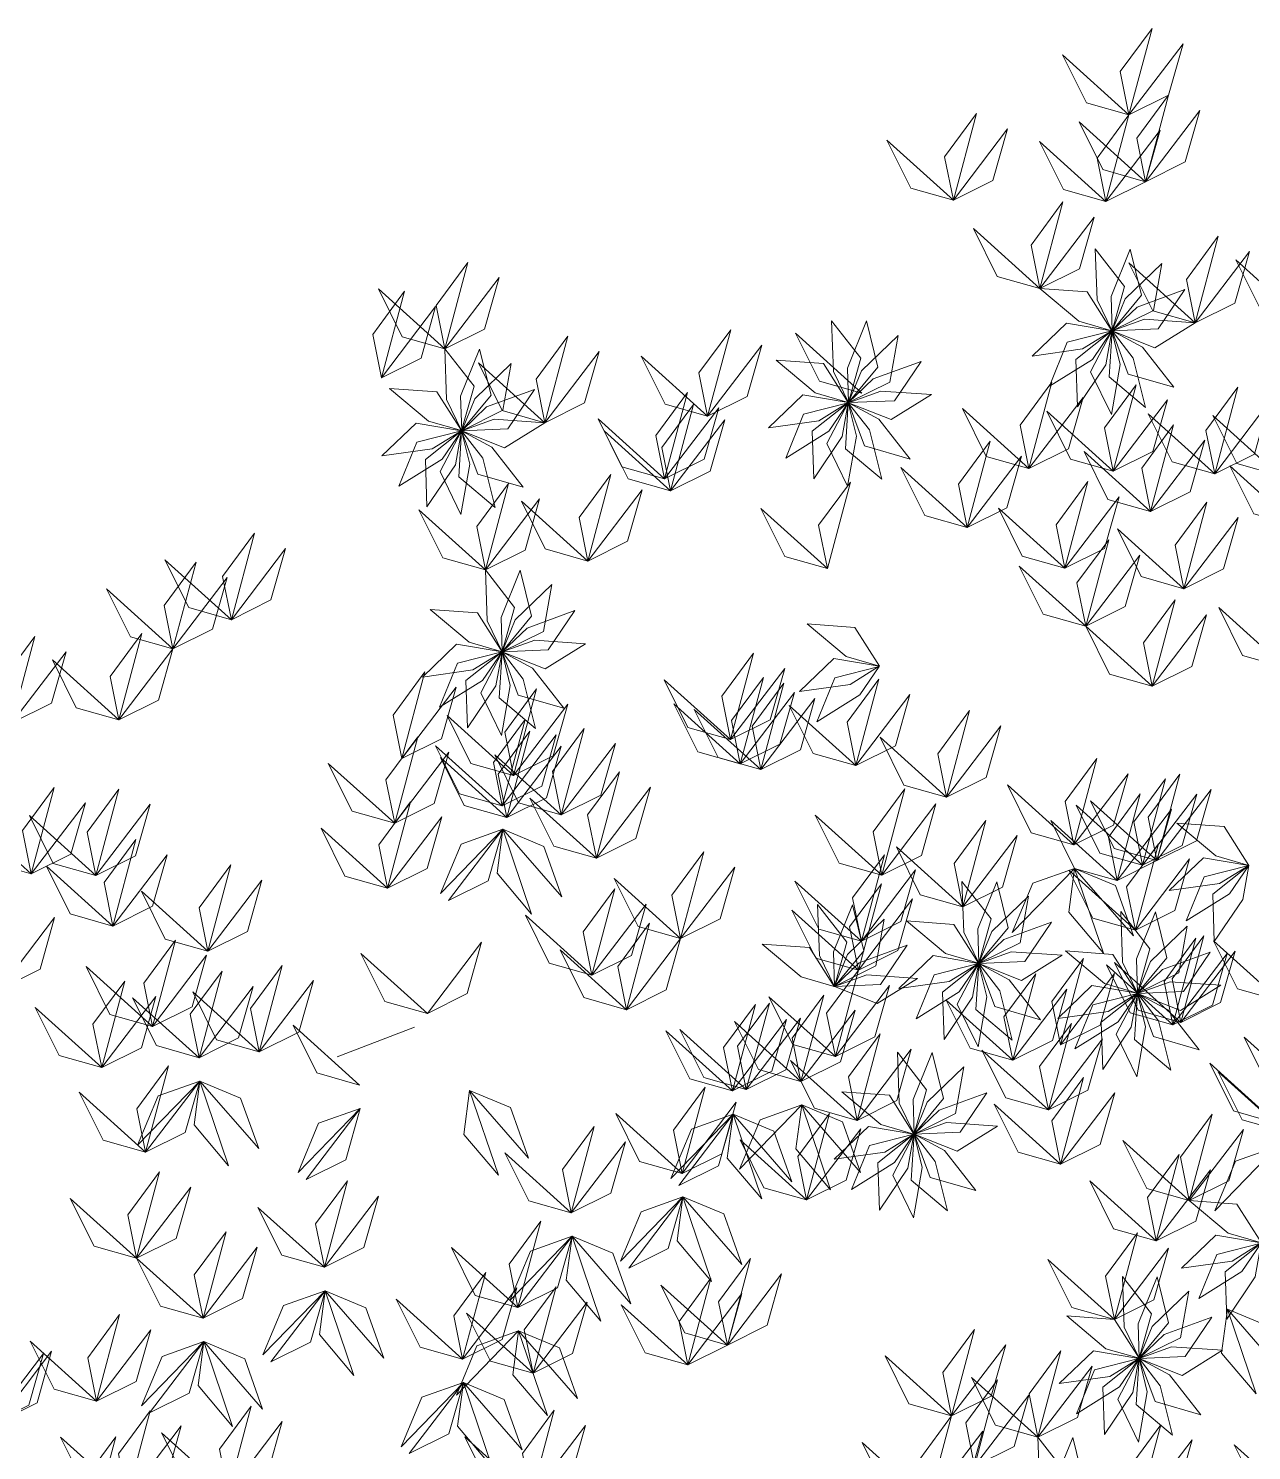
# Model space of a CAD drawing. Header units: inches. Extents: x 4350 to 28384, y -6772 to 993.
# Drawn here: x 14918.1 to 15000.1, y -681.2 to -585.9 of the extents above; entities that cross this region are included whole.
import ezdxf

# ---------------------------------------------------------------- set-up
doc = ezdxf.new("R2010")
doc.units = ezdxf.units.IN
doc.header["$MEASUREMENT"] = 0
doc.layers.add('ARREDAMENTO', color=2, linetype='Continuous', lineweight=18)

# ---------------------------------------------------------------- blocks, each defined once
blk = doc.blocks.new('jacaranda')
at = {"layer": 'ARREDAMENTO', "linetype": 'Continuous'}
blk.add_line((13861.649, 19527.316), (13856.469, 19525.328), dxfattribs=at)
at = {"layer": 'ARREDAMENTO', "lineweight": 0}
for points in [[(13909.513, 19588.451), (13908.928, 19591.357), (13911.056, 19594.247), (13909.513, 19588.451)], [(13909.513, 19588.451), (13912.167, 19589.772), (13913.144, 19593.225), (13909.513, 19588.451)], [(13909.513, 19588.451), (13906.66, 19589.257), (13905.061, 19592.47), (13909.513, 19588.451)], [(13910.624, 19583.975), (13910.039, 19586.882), (13912.167, 19589.772), (13910.624, 19583.975)], [(13897.749, 19582.744), (13897.164, 19585.651), (13899.292, 19588.541), (13897.749, 19582.744)], [(13907.971, 19582.654), (13907.386, 19585.561), (13909.513, 19588.451), (13907.971, 19582.654)], [(13910.624, 19583.975), (13913.278, 19585.297), (13914.255, 19588.75), (13910.624, 19583.975)], [(13897.749, 19582.744), (13900.403, 19584.066), (13901.38, 19587.519), (13897.749, 19582.744)], [(13910.624, 19583.975), (13907.772, 19584.782), (13906.172, 19587.995), (13910.624, 19583.975)], [(13907.971, 19582.654), (13910.624, 19583.975), (13911.601, 19587.429), (13907.971, 19582.654)], [(13897.749, 19582.744), (13894.897, 19583.551), (13893.297, 19586.764), (13897.749, 19582.744)], [(13907.971, 19582.654), (13905.118, 19583.461), (13903.518, 19586.674), (13907.971, 19582.654)], [(13903.545, 19576.82), (13902.961, 19579.726), (13905.088, 19582.616), (13903.545, 19576.82)], [(13903.545, 19576.82), (13906.199, 19578.141), (13907.176, 19581.594), (13903.545, 19576.82)], [(13903.545, 19576.82), (13900.693, 19577.626), (13899.093, 19580.839), (13903.545, 19576.82)], [(13913.955, 19574.518), (13913.37, 19577.424), (13915.498, 19580.314), (13913.955, 19574.518)], [(13907.256, 19579.469), (13907.375, 19576.063), (13908.379, 19573.986), (13909.209, 19576.957), (13907.256, 19579.469)], [(13909.586, 19579.45), (13908.31, 19576.29), (13908.382, 19573.985), (13910.348, 19576.361), (13909.586, 19579.45)], [(13913.955, 19574.518), (13916.609, 19575.839), (13917.586, 19579.292), (13913.955, 19574.518)], [(13921.121, 19574.719), (13918.269, 19575.526), (13916.669, 19578.739), (13921.121, 19574.719)], [(13863.684, 19572.774), (13863.099, 19575.68), (13865.227, 19578.57), (13863.684, 19572.774)], [(13911.708, 19578.485), (13909.256, 19576.117), (13908.384, 19573.982), (13911.147, 19575.353), (13911.708, 19578.485)], [(13913.955, 19574.518), (13911.103, 19575.325), (13909.503, 19578.537), (13913.955, 19574.518)], [(13863.684, 19572.774), (13860.832, 19573.581), (13859.232, 19576.793), (13863.684, 19572.774)], [(13863.684, 19572.774), (13866.338, 19574.095), (13867.315, 19577.548), (13863.684, 19572.774)], [(13903.545, 19576.82), (13906.157, 19574.629), (13908.372, 19573.985), (13906.719, 19576.59), (13903.545, 19576.82)], [(13913.253, 19576.741), (13910.05, 19575.575), (13908.385, 19573.978), (13911.467, 19574.107), (13913.253, 19576.741)], [(13859.436, 19570.831), (13858.851, 19573.737), (13860.979, 19576.627), (13859.436, 19570.831)], [(13859.436, 19570.831), (13862.09, 19572.152), (13863.067, 19575.605), (13859.436, 19570.831)], [(13881.288, 19568.255), (13880.703, 19571.161), (13882.83, 19574.051), (13881.288, 19568.255)], [(13889.592, 19574.658), (13889.711, 19571.252), (13890.715, 19569.175), (13891.545, 19572.146), (13889.592, 19574.658)], [(13891.923, 19574.639), (13890.646, 19571.479), (13890.718, 19569.174), (13892.685, 19571.55), (13891.923, 19574.639)], [(13903.032, 19572.289), (13906.407, 19572.764), (13908.368, 19573.979), (13905.326, 19574.494), (13903.032, 19572.289)], [(13904.181, 19570.261), (13907.071, 19572.068), (13908.368, 19573.975), (13905.38, 19573.209), (13904.181, 19570.261)], [(13906.055, 19568.876), (13907.961, 19571.702), (13908.369, 19573.972), (13905.952, 19572.056), (13906.055, 19568.876)], [(13908.331, 19568.373), (13908.923, 19571.73), (13908.372, 19573.97), (13906.943, 19571.236), (13908.331, 19568.373)], [(13910.614, 19568.839), (13909.79, 19572.146), (13908.376, 19573.969), (13908.182, 19570.89), (13910.614, 19568.839)], [(13912.511, 19570.194), (13910.412, 19572.879), (13908.38, 19573.969), (13909.455, 19571.078), (13912.511, 19570.194)], [(13913.955, 19574.518), (13910.555, 19574.756), (13908.385, 19573.974), (13911.253, 19572.839), (13913.955, 19574.518)], [(13870.384, 19567.823), (13869.799, 19570.729), (13871.926, 19573.619), (13870.384, 19567.823)], [(13881.288, 19568.255), (13883.942, 19569.576), (13884.919, 19573.029), (13881.288, 19568.255)], [(13891.624, 19569.802), (13888.772, 19570.609), (13887.172, 19573.821), (13891.624, 19569.802)], [(13894.044, 19573.674), (13891.592, 19571.306), (13890.721, 19569.171), (13893.484, 19570.542), (13894.044, 19573.674)], [(13863.684, 19572.774), (13863.803, 19569.368), (13864.807, 19567.291), (13865.637, 19570.262), (13863.684, 19572.774)], [(13866.015, 19572.755), (13864.738, 19569.595), (13864.811, 19567.289), (13866.777, 19569.666), (13866.015, 19572.755)], [(13870.384, 19567.823), (13873.038, 19569.144), (13874.015, 19572.597), (13870.384, 19567.823)], [(13881.288, 19568.255), (13878.435, 19569.061), (13876.836, 19572.274), (13881.288, 19568.255)], [(13885.882, 19572.008), (13888.493, 19569.818), (13890.708, 19569.174), (13889.055, 19571.779), (13885.882, 19572.008)], [(13868.136, 19571.79), (13865.685, 19569.422), (13864.813, 19567.286), (13867.576, 19568.658), (13868.136, 19571.79)], [(13870.384, 19567.823), (13867.531, 19568.63), (13865.932, 19571.842), (13870.384, 19567.823)], [(13895.589, 19571.929), (13892.386, 19570.764), (13890.722, 19569.167), (13893.803, 19569.296), (13895.589, 19571.929)], [(13859.974, 19570.124), (13862.585, 19567.934), (13864.8, 19567.29), (13863.148, 19569.894), (13859.974, 19570.124)], [(13902.802, 19564.747), (13902.217, 19567.654), (13904.344, 19570.544), (13902.802, 19564.747)], [(13908.457, 19564.57), (13907.872, 19567.477), (13910, 19570.367), (13908.457, 19564.57)], [(13915.256, 19564.399), (13914.671, 19567.306), (13916.798, 19570.196), (13915.256, 19564.399)], [(13869.682, 19570.045), (13866.479, 19568.879), (13864.814, 19567.283), (13867.896, 19567.412), (13869.682, 19570.045)], [(13878.403, 19564.052), (13877.818, 19566.959), (13879.945, 19569.849), (13878.403, 19564.052)], [(13885.368, 19567.478), (13888.743, 19567.953), (13890.704, 19569.168), (13887.663, 19569.683), (13885.368, 19567.478)], [(13886.517, 19565.45), (13889.407, 19567.257), (13890.704, 19569.164), (13887.716, 19568.397), (13886.517, 19565.45)], [(13888.391, 19564.065), (13890.297, 19566.891), (13890.706, 19569.161), (13888.288, 19567.245), (13888.391, 19564.065)], [(13890.667, 19563.562), (13891.259, 19566.919), (13890.708, 19569.159), (13889.279, 19566.425), (13890.667, 19563.562)], [(13892.951, 19564.028), (13892.126, 19567.335), (13890.712, 19569.158), (13890.518, 19566.079), (13892.951, 19564.028)], [(13894.847, 19565.382), (13892.749, 19568.068), (13890.716, 19569.158), (13891.791, 19566.267), (13894.847, 19565.382)], [(13896.291, 19569.707), (13892.891, 19569.945), (13890.721, 19569.163), (13893.589, 19568.028), (13896.291, 19569.707)], [(13902.802, 19564.747), (13905.456, 19566.069), (13906.433, 19569.522), (13902.802, 19564.747)], [(13908.457, 19564.57), (13911.111, 19565.891), (13912.088, 19569.344), (13908.457, 19564.57)], [(13915.256, 19564.399), (13917.91, 19565.72), (13918.887, 19569.174), (13915.256, 19564.399)], [(13878.809, 19563.248), (13878.224, 19566.154), (13880.351, 19569.044), (13878.809, 19563.248)], [(13878.403, 19564.052), (13881.056, 19565.374), (13882.033, 19568.827), (13878.403, 19564.052)], [(13902.802, 19564.747), (13899.949, 19565.554), (13898.35, 19568.767), (13902.802, 19564.747)], [(13908.457, 19564.57), (13905.605, 19565.377), (13904.005, 19568.59), (13908.457, 19564.57)], [(13915.256, 19564.399), (13912.403, 19565.206), (13910.804, 19568.419), (13915.256, 19564.399)], [(13919.581, 19564.291), (13916.728, 19565.097), (13915.129, 19568.31), (13919.581, 19564.291)], [(13859.46, 19565.594), (13862.836, 19566.068), (13864.796, 19567.284), (13861.755, 19567.799), (13859.46, 19565.594)], [(13860.609, 19563.566), (13863.5, 19565.372), (13864.796, 19567.28), (13861.809, 19566.513), (13860.609, 19563.566)], [(13862.484, 19562.181), (13864.389, 19565.007), (13864.798, 19567.277), (13862.381, 19565.361), (13862.484, 19562.181)], [(13864.759, 19561.678), (13865.351, 19565.034), (13864.801, 19567.275), (13863.372, 19564.541), (13864.759, 19561.678)], [(13867.043, 19562.144), (13866.218, 19565.451), (13864.804, 19567.274), (13864.61, 19564.195), (13867.043, 19562.144)], [(13868.94, 19563.498), (13866.841, 19566.184), (13864.808, 19567.274), (13865.883, 19564.383), (13868.94, 19563.498)], [(13870.384, 19567.823), (13866.984, 19568.061), (13864.813, 19567.279), (13867.681, 19566.144), (13870.384, 19567.823)], [(13878.403, 19564.052), (13875.55, 19564.859), (13873.95, 19568.072), (13878.403, 19564.052)], [(13878.809, 19563.248), (13875.956, 19564.055), (13874.356, 19567.267), (13878.809, 19563.248)], [(13878.809, 19563.248), (13881.462, 19564.569), (13882.439, 19568.022), (13878.809, 19563.248)], [(13910.959, 19561.878), (13910.374, 19564.785), (13912.501, 19567.675), (13910.959, 19561.878)], [(13898.68, 19560.798), (13898.095, 19563.704), (13900.223, 19566.594), (13898.68, 19560.798)], [(13910.959, 19561.878), (13913.612, 19563.199), (13914.589, 19566.652), (13910.959, 19561.878)], [(13898.68, 19560.798), (13901.334, 19562.119), (13902.311, 19565.572), (13898.68, 19560.798)], [(13910.959, 19561.878), (13908.106, 19562.685), (13906.507, 19565.898), (13910.959, 19561.878)], [(13873.265, 19558.552), (13872.68, 19561.458), (13874.808, 19564.348), (13873.265, 19558.552)], [(13898.68, 19560.798), (13895.828, 19561.605), (13894.228, 19564.817), (13898.68, 19560.798)], [(13920.722, 19560.91), (13917.869, 19561.717), (13916.27, 19564.929), (13920.722, 19560.91)], [(13866.401, 19557.955), (13865.816, 19560.861), (13867.943, 19563.751), (13866.401, 19557.955)], [(13889.306, 19558.049), (13888.721, 19560.956), (13890.849, 19563.846), (13889.306, 19558.049)], [(13905.217, 19558.074), (13904.632, 19560.98), (13906.76, 19563.87), (13905.217, 19558.074)], [(13905.217, 19558.074), (13904.632, 19560.98), (13906.76, 19563.87), (13905.217, 19558.074)], [(13866.401, 19557.955), (13869.054, 19559.276), (13870.031, 19562.729), (13866.401, 19557.955)], [(13873.265, 19558.552), (13870.413, 19559.359), (13868.813, 19562.571), (13873.265, 19558.552)], [(13873.265, 19558.552), (13875.919, 19559.873), (13876.896, 19563.326), (13873.265, 19558.552)], [(13905.217, 19558.074), (13907.871, 19559.395), (13908.848, 19562.848), (13905.217, 19558.074)], [(13905.217, 19558.074), (13907.871, 19559.395), (13908.848, 19562.848), (13905.217, 19558.074)], [(13913.19, 19556.697), (13912.605, 19559.603), (13914.732, 19562.493), (13913.19, 19556.697)], [(13866.401, 19557.955), (13863.548, 19558.761), (13861.949, 19561.974), (13866.401, 19557.955)], [(13889.306, 19558.049), (13886.454, 19558.856), (13884.854, 19562.069), (13889.306, 19558.049)], [(13905.217, 19558.074), (13902.365, 19558.881), (13900.765, 19562.093), (13905.217, 19558.074)], [(13905.217, 19558.074), (13902.365, 19558.881), (13900.765, 19562.093), (13905.217, 19558.074)], [(13913.19, 19556.697), (13910.337, 19557.504), (13908.738, 19560.716), (13913.19, 19556.697)], [(13913.19, 19556.697), (13915.844, 19558.018), (13916.821, 19561.471), (13913.19, 19556.697)], [(13849.38, 19554.618), (13848.795, 19557.524), (13850.922, 19560.414), (13849.38, 19554.618)], [(13906.614, 19554.179), (13906.029, 19557.085), (13908.157, 19559.975), (13906.614, 19554.179)], [(13849.38, 19554.618), (13846.527, 19555.425), (13844.928, 19558.637), (13849.38, 19554.618)], [(13849.38, 19554.618), (13852.034, 19555.939), (13853.011, 19559.392), (13849.38, 19554.618)], [(13906.614, 19554.179), (13909.268, 19555.5), (13910.245, 19558.953), (13906.614, 19554.179)], [(13845.472, 19552.673), (13844.887, 19555.579), (13847.015, 19558.469), (13845.472, 19552.673)], [(13866.401, 19557.955), (13866.52, 19554.548), (13867.524, 19552.472), (13868.353, 19555.442), (13866.401, 19557.955)], [(13868.731, 19557.936), (13867.455, 19554.775), (13867.527, 19552.47), (13869.493, 19554.846), (13868.731, 19557.936)], [(13906.614, 19554.179), (13903.762, 19554.986), (13902.162, 19558.198), (13906.614, 19554.179)], [(13845.472, 19552.673), (13848.126, 19553.994), (13849.103, 19557.447), (13845.472, 19552.673)], [(13870.853, 19556.97), (13868.401, 19554.603), (13867.529, 19552.467), (13870.292, 19553.838), (13870.853, 19556.97)], [(13845.472, 19552.673), (13842.62, 19553.48), (13841.02, 19556.692), (13845.472, 19552.673)], [(13911.066, 19550.16), (13910.481, 19553.066), (13912.609, 19555.956), (13911.066, 19550.16)], [(13862.69, 19555.305), (13865.301, 19553.114), (13867.516, 19552.47), (13865.864, 19555.075), (13862.69, 19555.305)], [(13872.398, 19555.226), (13869.195, 19554.06), (13867.53, 19552.463), (13870.612, 19552.592), (13872.398, 19555.226)], [(13911.066, 19550.16), (13913.72, 19551.481), (13914.697, 19554.934), (13911.066, 19550.16)], [(13919.977, 19551.42), (13917.124, 19552.227), (13915.525, 19555.439), (13919.977, 19551.42)], [(13887.965, 19554.334), (13890.576, 19552.143), (13892.791, 19551.5), (13891.138, 19554.104), (13887.965, 19554.334)], [(13911.066, 19550.16), (13908.214, 19550.967), (13906.614, 19554.179), (13911.066, 19550.16)], [(13834.675, 19547.698), (13834.091, 19550.604), (13836.218, 19553.494), (13834.675, 19547.698)], [(13841.841, 19547.899), (13841.256, 19550.805), (13843.384, 19553.695), (13841.841, 19547.899)], [(13862.177, 19550.774), (13865.552, 19551.249), (13867.512, 19552.464), (13864.471, 19552.979), (13862.177, 19550.774)], [(13873.1, 19553.003), (13869.7, 19553.241), (13867.53, 19552.46), (13870.397, 19551.324), (13873.1, 19553.003)], [(13834.675, 19547.698), (13837.329, 19549.019), (13838.306, 19552.472), (13834.675, 19547.698)], [(13841.841, 19547.899), (13844.495, 19549.22), (13845.472, 19552.673), (13841.841, 19547.899)], [(13863.326, 19548.747), (13866.216, 19550.553), (13867.513, 19552.461), (13864.525, 19551.694), (13863.326, 19548.747)], [(13865.2, 19547.361), (13867.106, 19550.187), (13867.514, 19552.457), (13865.097, 19550.542), (13865.2, 19547.361)], [(13867.476, 19546.858), (13868.067, 19550.215), (13867.517, 19552.455), (13866.088, 19549.722), (13867.476, 19546.858)], [(13869.759, 19547.324), (13868.934, 19550.631), (13867.521, 19552.454), (13867.327, 19549.376), (13869.759, 19547.324)], [(13871.656, 19548.679), (13869.557, 19551.364), (13867.524, 19552.454), (13868.599, 19549.563), (13871.656, 19548.679)], [(13882.822, 19546.58), (13882.237, 19549.486), (13884.364, 19552.376), (13882.822, 19546.58)], [(13887.451, 19549.803), (13890.826, 19550.278), (13892.787, 19551.493), (13889.746, 19552.008), (13887.451, 19549.803)], [(13841.841, 19547.899), (13838.989, 19548.706), (13837.389, 19551.918), (13841.841, 19547.899)], [(13860.802, 19545.323), (13860.217, 19548.229), (13862.344, 19551.119), (13860.802, 19545.323)], [(13882.822, 19546.58), (13885.475, 19547.901), (13886.452, 19551.354), (13882.822, 19546.58)], [(13888.6, 19547.776), (13891.49, 19549.582), (13892.787, 19551.49), (13889.799, 19550.723), (13888.6, 19547.776)], [(13860.802, 19545.323), (13863.455, 19546.644), (13864.432, 19550.097), (13860.802, 19545.323)], [(13882.822, 19546.58), (13879.969, 19547.386), (13878.369, 19550.599), (13882.822, 19546.58)], [(13883.477, 19544.957), (13882.893, 19547.863), (13885.02, 19550.753), (13883.477, 19544.957)], [(13884.844, 19544.572), (13884.259, 19547.479), (13886.387, 19550.369), (13884.844, 19544.572)], [(13891.21, 19544.839), (13890.625, 19547.745), (13892.753, 19550.635), (13891.21, 19544.839)], [(13868.28, 19544.177), (13867.695, 19547.084), (13869.823, 19549.974), (13868.28, 19544.177)], [(13883.477, 19544.957), (13886.131, 19546.278), (13887.108, 19549.731), (13883.477, 19544.957)], [(13884.844, 19544.572), (13887.498, 19545.894), (13888.475, 19549.347), (13884.844, 19544.572)], [(13891.21, 19544.839), (13893.864, 19546.16), (13894.841, 19549.613), (13891.21, 19544.839)], [(13868.28, 19544.177), (13865.428, 19544.984), (13863.828, 19548.197), (13868.28, 19544.177)], [(13868.28, 19544.177), (13870.934, 19545.498), (13871.911, 19548.951), (13868.28, 19544.177)], [(13883.477, 19544.957), (13880.625, 19545.764), (13879.025, 19548.976), (13883.477, 19544.957)], [(13884.844, 19544.572), (13881.992, 19545.379), (13880.392, 19548.592), (13884.844, 19544.572)], [(13891.21, 19544.839), (13888.358, 19545.645), (13886.758, 19548.858), (13891.21, 19544.839)], [(13897.292, 19542.731), (13896.707, 19545.637), (13898.835, 19548.527), (13897.292, 19542.731)], [(13867.517, 19542.136), (13866.932, 19545.042), (13869.059, 19547.932), (13867.517, 19542.136)], [(13871.477, 19541.539), (13870.892, 19544.445), (13873.019, 19547.335), (13871.477, 19541.539)], [(13897.292, 19542.731), (13899.946, 19544.052), (13900.923, 19547.505), (13897.292, 19542.731)], [(13860.323, 19540.972), (13859.738, 19543.878), (13861.865, 19546.768), (13860.323, 19540.972)], [(13867.834, 19541.357), (13867.249, 19544.263), (13869.377, 19547.153), (13867.834, 19541.357)], [(13867.517, 19542.136), (13870.171, 19543.457), (13871.148, 19546.91), (13867.517, 19542.136)], [(13871.477, 19541.539), (13874.13, 19542.86), (13875.107, 19546.313), (13871.477, 19541.539)], [(13897.292, 19542.731), (13894.44, 19543.538), (13892.84, 19546.75), (13897.292, 19542.731)], [(13860.323, 19540.972), (13862.977, 19542.293), (13863.954, 19545.746), (13860.323, 19540.972)], [(13867.517, 19542.136), (13864.664, 19542.943), (13863.065, 19546.155), (13867.517, 19542.136)], [(13867.834, 19541.357), (13864.982, 19542.164), (13863.382, 19545.376), (13867.834, 19541.357)], [(13871.477, 19541.539), (13868.624, 19542.346), (13867.024, 19545.558), (13871.477, 19541.539)], [(13867.834, 19541.357), (13870.488, 19542.678), (13871.465, 19546.131), (13867.834, 19541.357)], [(13905.82, 19539.521), (13905.235, 19542.428), (13907.362, 19545.318), (13905.82, 19539.521)], [(13860.323, 19540.972), (13857.47, 19541.778), (13855.871, 19544.991), (13860.323, 19540.972)], [(13873.831, 19538.628), (13873.247, 19541.534), (13875.374, 19544.424), (13873.831, 19538.628)], [(13835.976, 19537.579), (13835.391, 19540.485), (13837.519, 19543.375), (13835.976, 19537.579)], [(13873.831, 19538.628), (13876.485, 19539.949), (13877.462, 19543.402), (13873.831, 19538.628)], [(13905.82, 19539.521), (13902.967, 19540.328), (13901.368, 19543.541), (13905.82, 19539.521)], [(13905.82, 19539.521), (13908.474, 19540.843), (13909.451, 19544.296), (13905.82, 19539.521)], [(13910.418, 19538.162), (13909.833, 19541.068), (13911.96, 19543.958), (13910.418, 19538.162)], [(13911.379, 19538.469), (13910.794, 19541.375), (13912.921, 19544.265), (13911.379, 19538.469)], [(13840.301, 19537.47), (13839.716, 19540.376), (13841.844, 19543.266), (13840.301, 19537.47)], [(13859.844, 19536.62), (13859.259, 19539.527), (13861.387, 19542.417), (13859.844, 19536.62)], [(13873.831, 19538.628), (13870.979, 19539.435), (13869.379, 19542.647), (13873.831, 19538.628)], [(13892.952, 19537.493), (13892.367, 19540.4), (13894.494, 19543.29), (13892.952, 19537.493)], [(13911.379, 19538.469), (13908.526, 19539.276), (13906.927, 19542.488), (13911.379, 19538.469)], [(13908.725, 19537.148), (13908.14, 19540.054), (13910.267, 19542.944), (13908.725, 19537.148)], [(13910.418, 19538.162), (13913.072, 19539.483), (13914.049, 19542.936), (13910.418, 19538.162)], [(13911.379, 19538.469), (13914.032, 19539.79), (13915.009, 19543.243), (13911.379, 19538.469)], [(13835.976, 19537.579), (13833.124, 19538.386), (13831.524, 19541.598), (13835.976, 19537.579)], [(13840.301, 19537.47), (13837.448, 19538.277), (13835.849, 19541.489), (13840.301, 19537.47)], [(13835.976, 19537.579), (13838.63, 19538.9), (13839.607, 19542.353), (13835.976, 19537.579)], [(13840.301, 19537.47), (13842.955, 19538.791), (13843.932, 19542.244), (13840.301, 19537.47)], [(13892.952, 19537.493), (13890.099, 19538.3), (13888.499, 19541.513), (13892.952, 19537.493)], [(13892.952, 19537.493), (13895.605, 19538.815), (13896.582, 19542.268), (13892.952, 19537.493)], [(13910.418, 19538.162), (13907.565, 19538.969), (13905.966, 19542.181), (13910.418, 19538.162)], [(13908.725, 19537.148), (13911.379, 19538.469), (13912.356, 19541.922), (13908.725, 19537.148)], [(13859.844, 19536.62), (13856.992, 19537.427), (13855.392, 19540.64), (13859.844, 19536.62)], [(13859.844, 19536.62), (13862.498, 19537.942), (13863.475, 19541.395), (13859.844, 19536.62)], [(13867.569, 19540.569), (13864.777, 19539.574), (13863.395, 19536.262), (13867.569, 19540.569)], [(13863.938, 19535.795), (13866.592, 19537.116), (13867.569, 19540.569), (13863.938, 19535.795)], [(13867.569, 19540.569), (13867.18, 19537.63), (13869.495, 19534.889), (13867.569, 19540.569)], [(13867.569, 19540.569), (13870.305, 19539.428), (13871.511, 19536.048), (13867.569, 19540.569)], [(13898.386, 19535.373), (13897.801, 19538.28), (13899.928, 19541.17), (13898.386, 19535.373)], [(13908.725, 19537.148), (13905.872, 19537.954), (13904.273, 19541.167), (13908.725, 19537.148)], [(13912.715, 19540.989), (13915.326, 19538.798), (13917.541, 19538.155), (13915.889, 19540.759), (13912.715, 19540.989)], [(13841.442, 19534.089), (13840.857, 19536.996), (13842.985, 19539.886), (13841.442, 19534.089)], [(13898.386, 19535.373), (13901.04, 19536.694), (13902.017, 19540.148), (13898.386, 19535.373)], [(13909.939, 19533.811), (13909.354, 19536.717), (13911.482, 19539.607), (13909.939, 19533.811)], [(13841.442, 19534.089), (13844.096, 19535.411), (13845.073, 19538.864), (13841.442, 19534.089)], [(13879.48, 19533.253), (13878.895, 19536.16), (13881.022, 19539.049), (13879.48, 19533.253)], [(13891.586, 19533.073), (13891.001, 19535.979), (13893.128, 19538.869), (13891.586, 19533.073)], [(13898.386, 19535.373), (13895.533, 19536.18), (13893.934, 19539.393), (13898.386, 19535.373)], [(13912.202, 19536.459), (13915.577, 19536.933), (13917.537, 19538.149), (13914.496, 19538.663), (13912.202, 19536.459)], [(13841.442, 19534.089), (13838.59, 19534.896), (13836.99, 19538.109), (13841.442, 19534.089)], [(13847.803, 19532.395), (13847.218, 19535.301), (13849.345, 19538.191), (13847.803, 19532.395)], [(13879.48, 19533.253), (13882.134, 19534.574), (13883.111, 19538.027), (13879.48, 19533.253)], [(13891.586, 19533.073), (13894.239, 19534.394), (13895.216, 19537.847), (13891.586, 19533.073)], [(13905.872, 19537.954), (13903.08, 19536.959), (13901.698, 19533.647), (13905.872, 19537.954)], [(13905.872, 19537.954), (13905.483, 19535.016), (13907.798, 19532.274), (13905.872, 19537.954)], [(13909.939, 19533.811), (13907.087, 19534.617), (13905.487, 19537.83), (13909.939, 19533.811)], [(13905.872, 19537.954), (13908.608, 19536.814), (13909.814, 19533.433), (13905.872, 19537.954)], [(13909.939, 19533.811), (13912.593, 19535.132), (13913.57, 19538.585), (13909.939, 19533.811)], [(13913.351, 19534.431), (13916.241, 19536.237), (13917.537, 19538.145), (13914.55, 19537.378), (13913.351, 19534.431)], [(13915.225, 19533.045), (13917.131, 19535.871), (13917.539, 19538.142), (13915.122, 19536.226), (13915.225, 19533.045)], [(13847.803, 19532.395), (13850.457, 19533.716), (13851.434, 19537.169), (13847.803, 19532.395)], [(13879.48, 19533.253), (13876.627, 19534.06), (13875.028, 19537.272), (13879.48, 19533.253)], [(13891.586, 19533.073), (13888.733, 19533.88), (13887.133, 19537.092), (13891.586, 19533.073)], [(13891.385, 19531.129), (13890.8, 19534.036), (13892.927, 19536.926), (13891.385, 19531.129)], [(13898.326, 19537.077), (13898.445, 19533.67), (13899.449, 19531.594), (13900.279, 19534.564), (13898.326, 19537.077)], [(13900.657, 19537.058), (13899.38, 19533.897), (13899.453, 19531.592), (13901.419, 19533.968), (13900.657, 19537.058)], [(13847.803, 19532.395), (13844.95, 19533.202), (13843.351, 19536.414), (13847.803, 19532.395)], [(13873.532, 19530.788), (13872.947, 19533.695), (13875.074, 19536.585), (13873.532, 19530.788)], [(13891.385, 19531.129), (13894.038, 19532.451), (13895.015, 19535.904), (13891.385, 19531.129)], [(13902.778, 19536.092), (13900.327, 19533.725), (13899.455, 19531.589), (13902.218, 19532.96), (13902.778, 19536.092)], [(13873.532, 19530.788), (13870.679, 19531.595), (13869.079, 19534.808), (13873.532, 19530.788)], [(13873.532, 19530.788), (13876.185, 19532.109), (13877.162, 19535.562), (13873.532, 19530.788)], [(13891.385, 19531.129), (13888.532, 19531.936), (13886.932, 19535.149), (13891.385, 19531.129)], [(13888.655, 19535.526), (13888.774, 19532.12), (13889.778, 19530.043), (13890.607, 19533.014), (13888.655, 19535.526)], [(13890.985, 19535.507), (13889.708, 19532.347), (13889.781, 19530.041), (13891.747, 19532.418), (13890.985, 19535.507)], [(13908.963, 19535.067), (13909.082, 19531.66), (13910.086, 19529.584), (13910.915, 19532.555), (13908.963, 19535.067)], [(13911.293, 19535.048), (13910.017, 19531.888), (13910.089, 19529.582), (13912.055, 19531.958), (13911.293, 19535.048)], [(13833.91, 19529.876), (13836.564, 19531.197), (13837.541, 19534.65), (13833.91, 19529.876)], [(13875.849, 19528.479), (13875.264, 19531.385), (13877.391, 19534.275), (13875.849, 19528.479)], [(13893.106, 19534.542), (13890.655, 19532.174), (13889.783, 19530.038), (13892.546, 19531.41), (13893.106, 19534.542)], [(13894.616, 19534.427), (13897.227, 19532.236), (13899.442, 19531.592), (13897.79, 19534.197), (13894.616, 19534.427)], [(13904.324, 19534.348), (13901.121, 19533.182), (13899.456, 19531.585), (13902.538, 19531.714), (13904.324, 19534.348)], [(13913.415, 19534.083), (13910.963, 19531.715), (13910.091, 19529.579), (13912.854, 19530.95), (13913.415, 19534.083)], [(13844.096, 19527.352), (13843.511, 19530.259), (13845.639, 19533.149), (13844.096, 19527.352)], [(13862.514, 19528.233), (13865.168, 19529.554), (13866.145, 19533.007), (13862.514, 19528.233)], [(13875.849, 19528.479), (13878.503, 19529.8), (13879.48, 19533.253), (13875.849, 19528.479)], [(13912.448, 19527.473), (13911.863, 19530.379), (13913.991, 19533.269), (13912.448, 19527.473)], [(13912.989, 19527.632), (13912.404, 19530.539), (13914.532, 19533.429), (13912.989, 19527.632)], [(13919.635, 19529.07), (13916.782, 19529.876), (13915.183, 19533.089), (13919.635, 19529.07)], [(13844.096, 19527.352), (13846.75, 19528.674), (13847.727, 19532.127), (13844.096, 19527.352)], [(13862.514, 19528.233), (13859.662, 19529.04), (13858.062, 19532.252), (13862.514, 19528.233)], [(13875.849, 19528.479), (13872.996, 19529.286), (13871.397, 19532.498), (13875.849, 19528.479)], [(13884.944, 19532.876), (13887.555, 19530.686), (13889.77, 19530.042), (13888.118, 19532.646), (13884.944, 19532.876)], [(13894.652, 19532.797), (13891.449, 19531.631), (13889.784, 19530.035), (13892.866, 19530.164), (13894.652, 19532.797)], [(13894.102, 19529.896), (13897.478, 19530.371), (13899.438, 19531.586), (13896.397, 19532.101), (13894.102, 19529.896)], [(13905.026, 19532.125), (13901.626, 19532.363), (13899.455, 19531.582), (13902.323, 19530.446), (13905.026, 19532.125)], [(13905.252, 19532.417), (13907.864, 19530.226), (13910.079, 19529.583), (13908.426, 19532.187), (13905.252, 19532.417)], [(13914.96, 19532.338), (13911.757, 19531.172), (13910.092, 19529.575), (13913.174, 19529.704), (13914.96, 19532.338)], [(13912.448, 19527.473), (13915.102, 19528.794), (13916.079, 19532.247), (13912.448, 19527.473)], [(13912.989, 19527.632), (13915.643, 19528.953), (13916.62, 19532.406), (13912.989, 19527.632)], [(13844.096, 19527.352), (13841.244, 19528.159), (13839.644, 19531.372), (13844.096, 19527.352)], [(13847.217, 19525.264), (13846.632, 19528.17), (13848.759, 19531.06), (13847.217, 19525.264)], [(13851.247, 19525.653), (13850.662, 19528.559), (13852.79, 19531.449), (13851.247, 19525.653)], [(13889.842, 19525.333), (13889.257, 19528.239), (13891.385, 19531.129), (13889.842, 19525.333)], [(13895.251, 19527.869), (13898.142, 19529.675), (13899.438, 19531.583), (13896.451, 19530.816), (13895.251, 19527.869)], [(13897.126, 19526.483), (13899.031, 19529.309), (13899.44, 19531.579), (13897.022, 19529.664), (13897.126, 19526.483)], [(13899.401, 19525.98), (13899.993, 19529.337), (13899.443, 19531.577), (13898.014, 19528.844), (13899.401, 19525.98)], [(13901.685, 19526.446), (13900.86, 19529.753), (13899.446, 19531.576), (13899.252, 19528.498), (13901.685, 19526.446)], [(13903.582, 19527.801), (13901.483, 19530.487), (13899.45, 19531.576), (13900.525, 19528.685), (13903.582, 19527.801)], [(13904.922, 19526.124), (13904.337, 19529.03), (13906.465, 19531.92), (13904.922, 19526.124)], [(13912.448, 19527.473), (13909.596, 19528.28), (13907.996, 19531.492), (13912.448, 19527.473)], [(13912.989, 19527.632), (13910.137, 19528.439), (13908.537, 19531.651), (13912.989, 19527.632)], [(13840.697, 19524.599), (13840.112, 19527.506), (13842.24, 19530.396), (13840.697, 19524.599)], [(13847.217, 19525.264), (13849.871, 19526.585), (13850.848, 19530.038), (13847.217, 19525.264)], [(13851.247, 19525.653), (13853.901, 19526.974), (13854.878, 19530.427), (13851.247, 19525.653)], [(13895.354, 19530.575), (13891.954, 19530.813), (13889.783, 19530.031), (13892.651, 19528.895), (13895.354, 19530.575)], [(13889.842, 19525.333), (13892.496, 19526.654), (13893.473, 19530.107), (13889.842, 19525.333)], [(13901.725, 19525.091), (13901.14, 19527.998), (13903.268, 19530.888), (13901.725, 19525.091)], [(13904.739, 19527.887), (13908.114, 19528.361), (13910.075, 19529.577), (13907.033, 19530.091), (13904.739, 19527.887)], [(13904.922, 19526.124), (13907.576, 19527.445), (13908.553, 19530.898), (13904.922, 19526.124)], [(13915.662, 19530.116), (13912.262, 19530.353), (13910.092, 19529.572), (13912.96, 19528.436), (13915.662, 19530.116)], [(13840.697, 19524.599), (13843.351, 19525.921), (13844.328, 19529.374), (13840.697, 19524.599)], [(13847.217, 19525.264), (13844.364, 19526.071), (13842.765, 19529.283), (13847.217, 19525.264)], [(13851.247, 19525.653), (13848.395, 19526.46), (13846.795, 19529.672), (13851.247, 19525.653)], [(13889.842, 19525.333), (13886.99, 19526.14), (13885.39, 19529.352), (13889.842, 19525.333)], [(13887.537, 19523.663), (13886.952, 19526.569), (13889.08, 19529.459), (13887.537, 19523.663)], [(13901.725, 19525.091), (13898.873, 19525.898), (13897.273, 19529.111), (13901.725, 19525.091)], [(13901.725, 19525.091), (13904.379, 19526.412), (13905.356, 19529.865), (13901.725, 19525.091)], [(13905.888, 19525.859), (13908.778, 19527.665), (13910.075, 19529.573), (13907.087, 19528.806), (13905.888, 19525.859)], [(13907.762, 19524.473), (13909.668, 19527.299), (13910.076, 19529.57), (13907.659, 19527.654), (13907.762, 19524.473)], [(13910.038, 19523.97), (13910.629, 19527.327), (13910.079, 19529.567), (13908.65, 19526.834), (13910.038, 19523.97)], [(13912.321, 19524.436), (13911.497, 19527.744), (13910.083, 19529.566), (13909.889, 19526.488), (13912.321, 19524.436)], [(13914.218, 19525.791), (13912.119, 19528.477), (13910.087, 19529.567), (13911.161, 19526.676), (13914.218, 19525.791)], [(13840.697, 19524.599), (13837.845, 19525.406), (13836.245, 19528.619), (13840.697, 19524.599)], [(13882.942, 19523.039), (13882.357, 19525.946), (13884.484, 19528.836), (13882.942, 19523.039)], [(13883.878, 19523.13), (13883.293, 19526.036), (13885.421, 19528.926), (13883.878, 19523.13)], [(13887.537, 19523.663), (13890.191, 19524.984), (13891.168, 19528.437), (13887.537, 19523.663)], [(13857.969, 19523.432), (13855.116, 19524.239), (13853.517, 19527.451), (13857.969, 19523.432)], [(13882.942, 19523.039), (13885.596, 19524.36), (13886.573, 19527.813), (13882.942, 19523.039)], [(13887.537, 19523.663), (13884.685, 19524.47), (13883.085, 19527.682), (13887.537, 19523.663)], [(13883.878, 19523.13), (13886.532, 19524.451), (13887.509, 19527.904), (13883.878, 19523.13)], [(13904.113, 19521.757), (13903.528, 19524.663), (13905.656, 19527.553), (13904.113, 19521.757)], [(13882.942, 19523.039), (13880.089, 19523.846), (13878.49, 19527.058), (13882.942, 19523.039)], [(13883.878, 19523.13), (13881.026, 19523.936), (13879.426, 19527.149), (13883.878, 19523.13)], [(13891.301, 19521.063), (13890.716, 19523.969), (13892.844, 19526.859), (13891.301, 19521.063)], [(13904.113, 19521.757), (13906.767, 19523.078), (13907.744, 19526.531), (13904.113, 19521.757)], [(13921.674, 19522.63), (13918.822, 19523.436), (13917.222, 19526.649), (13921.674, 19522.63)], [(13891.301, 19521.063), (13893.955, 19522.384), (13894.932, 19525.837), (13891.301, 19521.063)], [(13893.995, 19525.632), (13894.115, 19522.225), (13895.118, 19520.149), (13895.948, 19523.119), (13893.995, 19525.632)], [(13896.326, 19525.613), (13895.049, 19522.452), (13895.122, 19520.147), (13897.088, 19522.523), (13896.326, 19525.613)], [(13904.113, 19521.757), (13901.261, 19522.563), (13899.661, 19525.776), (13904.113, 19521.757)], [(13843.639, 19518.923), (13843.054, 19521.829), (13845.181, 19524.719), (13843.639, 19518.923)], [(13891.301, 19521.063), (13888.449, 19521.869), (13886.849, 19525.082), (13891.301, 19521.063)], [(13898.447, 19524.647), (13895.996, 19522.28), (13895.124, 19520.144), (13897.887, 19521.515), (13898.447, 19524.647)], [(13919.378, 19520.883), (13916.525, 19521.69), (13914.926, 19524.903), (13919.378, 19520.883)], [(13919.946, 19520.287), (13917.093, 19521.094), (13915.494, 19524.306), (13919.946, 19520.287)], [(13847.269, 19523.697), (13844.477, 19522.702), (13843.095, 19519.39), (13847.269, 19523.697)], [(13843.639, 19518.923), (13846.292, 19520.244), (13847.269, 19523.697), (13843.639, 19518.923)], [(13843.639, 19518.923), (13846.292, 19520.244), (13847.269, 19523.697), (13843.639, 19518.923)], [(13847.269, 19523.697), (13846.88, 19520.759), (13849.195, 19518.017), (13847.269, 19523.697)], [(13847.269, 19523.697), (13850.005, 19522.556), (13851.211, 19519.176), (13847.269, 19523.697)], [(13904.933, 19518.133), (13904.348, 19521.039), (13906.476, 19523.929), (13904.933, 19518.133)], [(13843.639, 19518.923), (13840.786, 19519.73), (13839.186, 19522.942), (13843.639, 19518.923)], [(13865.341, 19523.059), (13864.952, 19520.12), (13867.267, 19517.378), (13865.341, 19523.059)], [(13865.341, 19523.059), (13868.077, 19521.918), (13869.283, 19518.538), (13865.341, 19523.059)], [(13879.578, 19517.5), (13878.993, 19520.407), (13881.12, 19523.297), (13879.578, 19517.5)], [(13879.578, 19517.5), (13878.993, 19520.407), (13881.12, 19523.297), (13879.578, 19517.5)], [(13890.285, 19522.982), (13892.896, 19520.791), (13895.111, 19520.148), (13893.459, 19522.752), (13890.285, 19522.982)], [(13899.993, 19522.903), (13896.79, 19521.737), (13895.125, 19520.14), (13898.207, 19520.269), (13899.993, 19522.903)], [(13904.933, 19518.133), (13907.587, 19519.454), (13908.564, 19522.907), (13904.933, 19518.133)], [(13858.021, 19521.865), (13855.229, 19520.87), (13853.847, 19517.558), (13858.021, 19521.865)], [(13854.391, 19517.091), (13857.044, 19518.412), (13858.021, 19521.865), (13854.391, 19517.091)], [(13879.578, 19517.5), (13876.725, 19518.307), (13875.126, 19521.52), (13879.578, 19517.5)], [(13879.578, 19517.5), (13876.725, 19518.307), (13875.126, 19521.52), (13879.578, 19517.5)], [(13882.994, 19521.472), (13880.202, 19520.477), (13878.82, 19517.165), (13882.994, 19521.472)], [(13879.363, 19516.698), (13882.017, 19518.019), (13882.994, 19521.472), (13879.363, 19516.698)], [(13879.578, 19517.5), (13882.232, 19518.821), (13883.209, 19522.274), (13879.578, 19517.5)], [(13879.578, 19517.5), (13882.232, 19518.821), (13883.209, 19522.274), (13879.578, 19517.5)], [(13882.994, 19521.472), (13882.605, 19518.534), (13884.92, 19515.792), (13882.994, 19521.472)], [(13882.994, 19521.472), (13885.73, 19520.331), (13886.936, 19516.951), (13882.994, 19521.472)], [(13887.59, 19522.096), (13884.797, 19521.101), (13883.416, 19517.789), (13887.59, 19522.096)], [(13887.59, 19522.096), (13887.2, 19519.157), (13889.516, 19516.416), (13887.59, 19522.096)], [(13887.91, 19515.73), (13887.325, 19518.637), (13889.453, 19521.527), (13887.91, 19515.73)], [(13887.59, 19522.096), (13890.326, 19520.955), (13891.531, 19517.575), (13887.59, 19522.096)], [(13904.933, 19518.133), (13902.081, 19518.94), (13900.481, 19522.152), (13904.933, 19518.133)], [(13913.554, 19515.683), (13912.969, 19518.589), (13915.096, 19521.479), (13913.554, 19515.683)], [(13872.153, 19514.86), (13871.568, 19517.766), (13873.695, 19520.656), (13872.153, 19514.86)], [(13887.91, 19515.73), (13890.564, 19517.051), (13891.541, 19520.504), (13887.91, 19515.73)], [(13889.772, 19518.451), (13893.147, 19518.926), (13895.107, 19520.142), (13892.066, 19520.656), (13889.772, 19518.451)], [(13900.695, 19520.68), (13897.295, 19520.918), (13895.124, 19520.137), (13897.992, 19519.001), (13900.695, 19520.68)], [(13872.153, 19514.86), (13874.807, 19516.181), (13875.784, 19519.634), (13872.153, 19514.86)], [(13887.91, 19515.73), (13885.058, 19516.537), (13883.458, 19519.75), (13887.91, 19515.73)], [(13890.92, 19516.424), (13893.811, 19518.23), (13895.107, 19520.138), (13892.12, 19519.371), (13890.92, 19516.424)], [(13892.795, 19515.038), (13894.701, 19517.864), (13895.109, 19520.134), (13892.692, 19518.219), (13892.795, 19515.038)], [(13895.07, 19514.535), (13895.662, 19517.892), (13895.112, 19520.132), (13893.683, 19517.399), (13895.07, 19514.535)], [(13897.354, 19515.001), (13896.529, 19518.308), (13895.115, 19520.131), (13894.922, 19517.053), (13897.354, 19515.001)], [(13899.251, 19516.356), (13897.152, 19519.042), (13895.119, 19520.132), (13896.194, 19517.241), (13899.251, 19516.356)], [(13913.554, 19515.683), (13910.701, 19516.49), (13909.102, 19519.702), (13913.554, 19515.683)], [(13913.554, 19515.683), (13916.208, 19517.004), (13917.185, 19520.457), (13913.554, 19515.683)], [(13872.153, 19514.86), (13869.3, 19515.666), (13867.701, 19518.879), (13872.153, 19514.86)], [(13911.337, 19512.98), (13910.752, 19515.886), (13912.88, 19518.776), (13911.337, 19512.98)], [(13919.43, 19519.316), (13916.638, 19518.321), (13915.256, 19515.009), (13919.43, 19519.316)], [(13911.337, 19512.98), (13913.991, 19514.301), (13914.968, 19517.754), (13911.337, 19512.98)], [(13843.033, 19511.817), (13842.448, 19514.723), (13844.575, 19517.613), (13843.033, 19511.817)], [(13855.612, 19511.214), (13855.027, 19514.12), (13857.154, 19517.01), (13855.612, 19511.214)], [(13911.337, 19512.98), (13908.485, 19513.787), (13906.885, 19516.999), (13911.337, 19512.98)], [(13843.033, 19511.817), (13840.18, 19512.623), (13838.58, 19515.836), (13843.033, 19511.817)], [(13843.033, 19511.817), (13845.686, 19513.138), (13846.663, 19516.591), (13843.033, 19511.817)], [(13855.612, 19511.214), (13858.266, 19512.535), (13859.243, 19515.988), (13855.612, 19511.214)], [(13879.63, 19515.933), (13876.838, 19514.938), (13875.457, 19511.626), (13879.63, 19515.933)], [(13876, 19511.159), (13878.653, 19512.48), (13879.63, 19515.933), (13876, 19511.159)], [(13879.63, 19515.933), (13879.241, 19512.995), (13881.556, 19510.253), (13879.63, 19515.933)], [(13879.63, 19515.933), (13882.366, 19514.792), (13883.572, 19511.412), (13879.63, 19515.933)], [(13855.612, 19511.214), (13852.759, 19512.021), (13851.16, 19515.233), (13855.612, 19511.214)], [(13913.554, 19515.683), (13916.165, 19513.492), (13918.38, 19512.849), (13916.727, 19515.453), (13913.554, 19515.683)], [(13868.574, 19508.519), (13867.989, 19511.425), (13870.117, 19514.315), (13868.574, 19508.519)], [(13847.485, 19507.798), (13846.9, 19510.704), (13849.027, 19513.594), (13847.485, 19507.798)], [(13872.205, 19513.293), (13869.413, 19512.297), (13868.031, 19508.985), (13872.205, 19513.293)], [(13868.574, 19508.519), (13871.228, 19509.84), (13872.205, 19513.293), (13868.574, 19508.519)], [(13872.205, 19513.293), (13871.815, 19510.354), (13874.131, 19507.612), (13872.205, 19513.293)], [(13872.205, 19513.293), (13874.941, 19512.152), (13876.146, 19508.772), (13872.205, 19513.293)], [(13908.532, 19507.721), (13907.947, 19510.627), (13910.074, 19513.517), (13908.532, 19507.721)], [(13913.04, 19511.153), (13916.416, 19511.627), (13918.376, 19512.843), (13915.335, 19513.357), (13913.04, 19511.153)], [(13847.485, 19507.798), (13850.138, 19509.119), (13851.115, 19512.572), (13847.485, 19507.798)], [(13868.574, 19508.519), (13865.722, 19509.325), (13864.122, 19512.538), (13868.574, 19508.519)], [(13908.532, 19507.721), (13911.185, 19509.042), (13912.162, 19512.495), (13908.532, 19507.721)], [(13914.189, 19509.125), (13917.08, 19510.931), (13918.376, 19512.839), (13915.389, 19512.072), (13914.189, 19509.125)], [(13916.064, 19507.74), (13917.969, 19510.565), (13918.378, 19512.836), (13915.96, 19510.92), (13916.064, 19507.74)], [(13847.485, 19507.798), (13844.632, 19508.604), (13843.033, 19511.817), (13847.485, 19507.798)], [(13882.61, 19506.004), (13882.025, 19508.91), (13884.152, 19511.8), (13882.61, 19506.004)], [(13908.532, 19507.721), (13905.679, 19508.528), (13904.08, 19511.74), (13908.532, 19507.721)], [(13864.876, 19505.065), (13864.292, 19507.971), (13866.419, 19510.861), (13864.876, 19505.065)], [(13882.61, 19506.004), (13879.757, 19506.811), (13878.158, 19510.023), (13882.61, 19506.004)], [(13879.956, 19504.683), (13879.371, 19507.589), (13881.498, 19510.479), (13879.956, 19504.683)], [(13882.61, 19506.004), (13885.264, 19507.325), (13886.241, 19510.778), (13882.61, 19506.004)], [(13909.068, 19510.601), (13909.188, 19507.194), (13910.191, 19505.117), (13911.021, 19508.088), (13909.068, 19510.601)], [(13911.399, 19510.582), (13910.122, 19507.421), (13910.195, 19505.116), (13912.161, 19507.492), (13911.399, 19510.582)], [(13855.664, 19509.647), (13852.872, 19508.652), (13851.49, 19505.34), (13855.664, 19509.647)], [(13852.033, 19504.873), (13854.687, 19506.194), (13855.664, 19509.647), (13852.033, 19504.873)], [(13855.664, 19509.647), (13855.275, 19506.708), (13857.59, 19503.967), (13855.664, 19509.647)], [(13855.664, 19509.647), (13858.4, 19508.506), (13859.606, 19505.126), (13855.664, 19509.647)], [(13864.876, 19505.065), (13862.024, 19505.872), (13860.424, 19509.084), (13864.876, 19505.065)], [(13864.876, 19505.065), (13867.53, 19506.386), (13868.507, 19509.839), (13864.876, 19505.065)], [(13869.59, 19504.111), (13869.005, 19507.018), (13871.132, 19509.908), (13869.59, 19504.111)], [(13879.956, 19504.683), (13882.61, 19506.004), (13883.587, 19509.457), (13879.956, 19504.683)], [(13913.52, 19509.616), (13911.069, 19507.248), (13910.197, 19505.113), (13912.96, 19506.484), (13913.52, 19509.616)], [(13869.59, 19504.111), (13866.737, 19504.918), (13865.137, 19508.131), (13869.59, 19504.111)], [(13869.59, 19504.111), (13872.243, 19505.433), (13873.22, 19508.886), (13869.59, 19504.111)], [(13879.956, 19504.683), (13877.103, 19505.49), (13875.504, 19508.702), (13879.956, 19504.683)], [(13916.102, 19508.403), (13915.713, 19505.465), (13918.028, 19502.723), (13916.102, 19508.403)], [(13916.102, 19508.403), (13918.838, 19507.262), (13920.044, 19503.882), (13916.102, 19508.403)], [(13840.355, 19502.249), (13839.77, 19505.155), (13841.897, 19508.045), (13840.355, 19502.249)], [(13905.358, 19507.951), (13907.969, 19505.76), (13910.184, 19505.116), (13908.532, 19507.721), (13905.358, 19507.951)], [(13915.066, 19507.872), (13911.863, 19506.706), (13910.198, 19505.109), (13913.28, 19505.238), (13915.066, 19507.872)], [(13840.355, 19502.249), (13837.502, 19503.056), (13835.903, 19506.268), (13840.355, 19502.249)], [(13840.355, 19502.249), (13843.009, 19503.57), (13843.986, 19507.023), (13840.355, 19502.249)], [(13847.537, 19506.231), (13844.745, 19505.235), (13843.363, 19501.923), (13847.537, 19506.231)], [(13843.906, 19501.457), (13846.56, 19502.778), (13847.537, 19506.231), (13843.906, 19501.457)], [(13847.537, 19506.231), (13847.147, 19503.292), (13849.463, 19500.55), (13847.537, 19506.231)], [(13847.537, 19506.231), (13850.273, 19505.09), (13851.478, 19501.71), (13847.537, 19506.231)], [(13868.627, 19506.952), (13865.834, 19505.956), (13864.453, 19502.644), (13868.627, 19506.952)], [(13868.627, 19506.952), (13868.237, 19504.013), (13870.553, 19501.271), (13868.627, 19506.952)], [(13868.627, 19506.952), (13871.363, 19505.811), (13872.568, 19502.431), (13868.627, 19506.952)], [(13897.623, 19501.254), (13897.038, 19504.16), (13899.166, 19507.05), (13897.623, 19501.254)], [(13833.168, 19500.652), (13835.822, 19501.973), (13836.799, 19505.426), (13833.168, 19500.652)], [(13833.709, 19500.812), (13836.363, 19502.133), (13837.34, 19505.586), (13833.709, 19500.812)], [(13897.623, 19501.254), (13894.771, 19502.061), (13893.171, 19505.273), (13897.623, 19501.254)], [(13897.623, 19501.254), (13900.277, 19502.575), (13901.254, 19506.028), (13897.623, 19501.254)], [(13903.413, 19499.819), (13902.828, 19502.725), (13904.956, 19505.615), (13903.413, 19499.819)], [(13904.845, 19503.42), (13908.22, 19503.895), (13910.18, 19505.11), (13907.139, 19505.625), (13904.845, 19503.42)], [(13915.768, 19505.649), (13912.368, 19505.887), (13910.197, 19505.105), (13913.065, 19503.97), (13915.768, 19505.649)], [(13903.413, 19499.819), (13906.067, 19501.14), (13907.044, 19504.593), (13903.413, 19499.819)], [(13905.993, 19501.392), (13908.884, 19503.199), (13910.18, 19505.107), (13907.193, 19504.34), (13905.993, 19501.392)], [(13907.868, 19500.007), (13909.774, 19502.833), (13910.182, 19505.103), (13907.765, 19503.187), (13907.868, 19500.007)], [(13910.143, 19499.504), (13910.735, 19502.861), (13910.185, 19505.101), (13908.756, 19502.367), (13910.143, 19499.504)], [(13912.427, 19499.97), (13911.602, 19503.277), (13910.188, 19505.1), (13909.995, 19502.021), (13912.427, 19499.97)], [(13914.324, 19501.325), (13912.225, 19504.01), (13910.192, 19505.1), (13911.267, 19502.209), (13914.324, 19501.325)], [(13864.929, 19503.498), (13862.137, 19502.503), (13860.755, 19499.191), (13864.929, 19503.498)], [(13861.298, 19498.724), (13863.952, 19500.045), (13864.929, 19503.498), (13861.298, 19498.724)], [(13864.929, 19503.498), (13864.539, 19500.559), (13866.855, 19497.818), (13864.929, 19503.498)], [(13864.929, 19503.498), (13867.665, 19502.357), (13868.87, 19498.977), (13864.929, 19503.498)], [(13899.165, 19497.875), (13898.58, 19500.781), (13900.708, 19503.671), (13899.165, 19497.875)], [(13903.413, 19499.819), (13900.561, 19500.625), (13898.961, 19503.838), (13903.413, 19499.819)], [(13899.165, 19497.875), (13901.819, 19499.196), (13902.796, 19502.649), (13899.165, 19497.875)], [(13842.395, 19495.809), (13841.81, 19498.715), (13843.937, 19501.605), (13842.395, 19495.809)], [(13849.164, 19496.109), (13848.579, 19499.015), (13850.707, 19501.905), (13849.164, 19496.109)], [(13869.471, 19495.837), (13868.886, 19498.743), (13871.013, 19501.633), (13869.471, 19495.837)], [(13842.395, 19495.809), (13845.048, 19497.13), (13846.025, 19500.583), (13842.395, 19495.809)], [(13849.164, 19496.109), (13851.818, 19497.43), (13852.795, 19500.883), (13849.164, 19496.109)], [(13869.471, 19495.837), (13872.125, 19497.158), (13873.102, 19500.611), (13869.471, 19495.837)], [(13896.081, 19495.458), (13895.496, 19498.364), (13897.623, 19501.254), (13896.081, 19495.458)], [(13910.113, 19494.867), (13909.528, 19497.774), (13911.655, 19500.664), (13910.113, 19494.867)], [(13842.395, 19495.809), (13839.542, 19496.616), (13837.942, 19499.828), (13842.395, 19495.809)], [(13840.098, 19494.063), (13839.513, 19496.969), (13841.641, 19499.859), (13840.098, 19494.063)], [(13849.164, 19496.109), (13846.312, 19496.916), (13844.712, 19500.128), (13849.164, 19496.109)], [(13869.471, 19495.837), (13866.618, 19496.644), (13865.019, 19499.856), (13869.471, 19495.837)], [(13896.081, 19495.458), (13898.735, 19496.779), (13899.712, 19500.232), (13896.081, 19495.458)], [(13903.413, 19499.819), (13903.533, 19496.412), (13904.536, 19494.336), (13905.366, 19497.306), (13903.413, 19499.819)], [(13905.744, 19499.8), (13904.467, 19496.639), (13904.54, 19494.334), (13906.506, 19496.71), (13905.744, 19499.8)], [(13910.113, 19494.867), (13912.767, 19496.189), (13913.744, 19499.642), (13910.113, 19494.867)], [(13896.081, 19495.458), (13893.228, 19496.265), (13891.629, 19499.477), (13896.081, 19495.458)], [(13921.017, 19495.299), (13918.165, 19496.106), (13916.565, 19499.318), (13921.017, 19495.299)]]:
    blk.add_lwpolyline(points, dxfattribs=at)

msp = doc.modelspace()

# ---------------------------------------------------------------- block references
at = {"layer": 'ARREDAMENTO'}
msp.add_blockref('jacaranda', (1082.354, -20180.102), dxfattribs=at)

doc.saveas('drawing.dxf')
